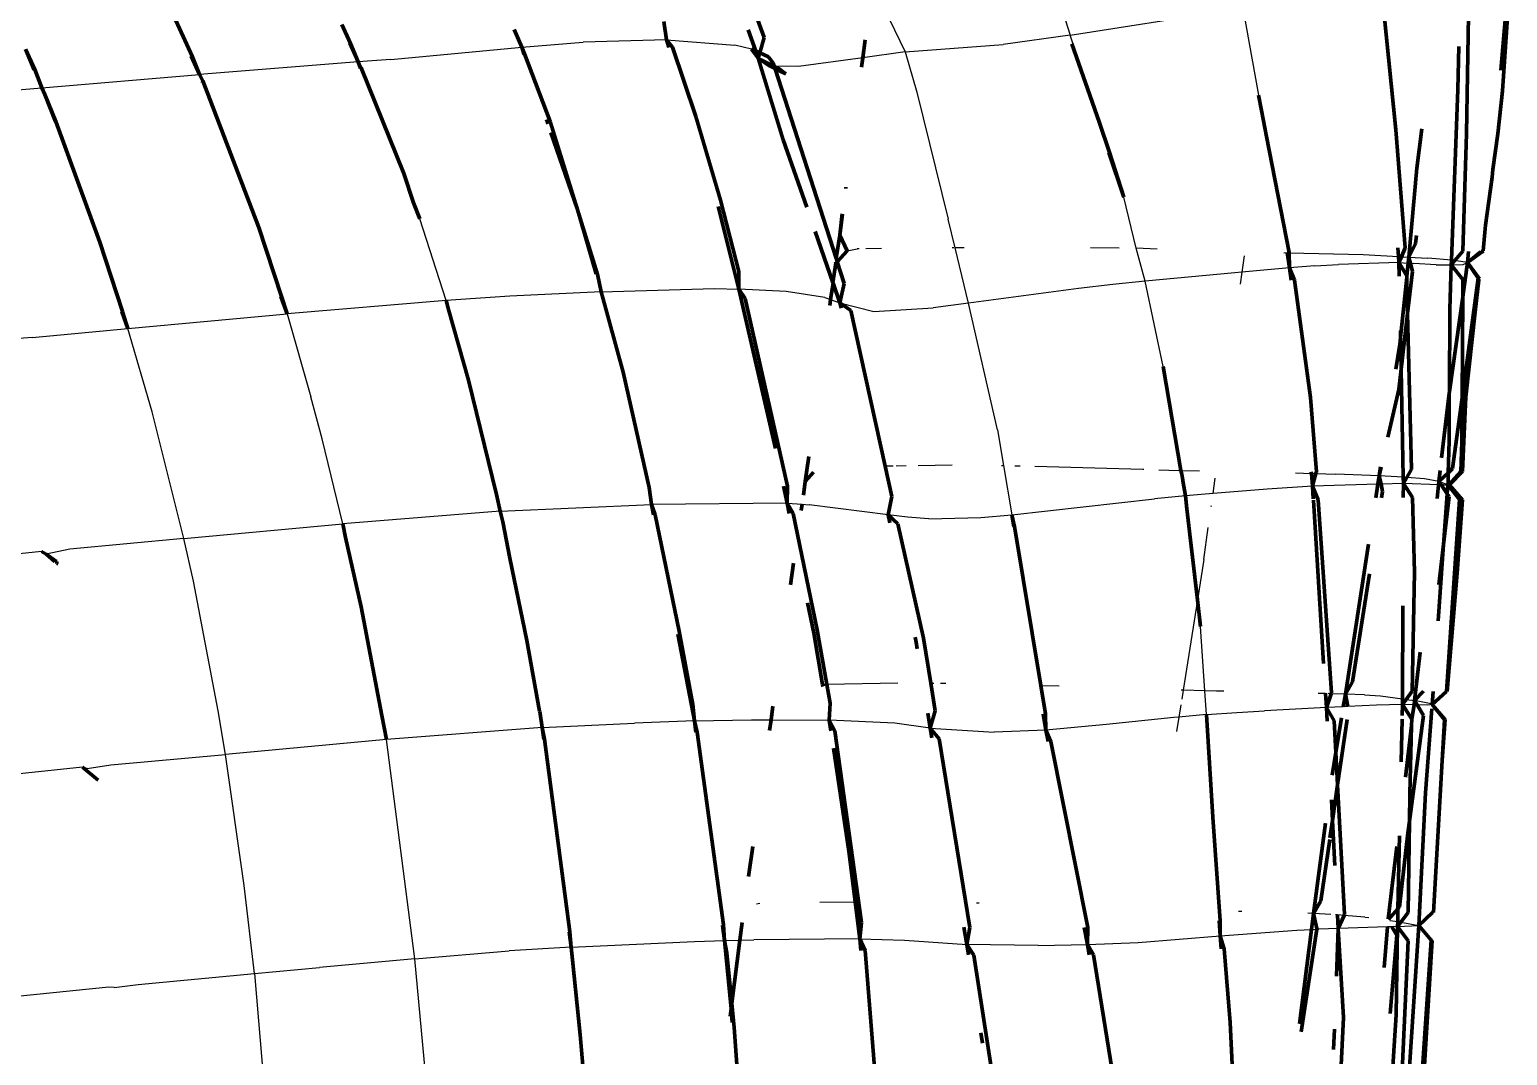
# Model space of a CAD drawing. Header units: millimetres. Extents: x 4307 to 31003, y 2809 to 20009.
# Drawn here: x 7274.9 to 7367.3, y 8732.8 to 8796.9 of the extents above; entities that cross this region are included whole.
import ezdxf

# ---------------------------------------------------------------- set-up
doc = ezdxf.new("R2010")
doc.units = ezdxf.units.MM
doc.layers.add('ProfileEdges', color=7, linetype='Continuous')

msp = doc.modelspace()

# ---------------------------------------------------------------- linework, layer by layer
for p, q in [((7327.564, 8799.799), (7329.62, 8795.537)), ((7338.952, 8799.724), (7339.951, 8796.589)), ((7339.951, 8796.589), (7350.731, 8798.259)), ((7350.731, 8798.259), (7351.717, 8792.833)), ((7297.454, 8795.067), (7305.644, 8795.827)), ((7305.644, 8795.827), (7309.484, 8796.134)), ((7314.698, 8796.288), (7309.484, 8796.134)), ((7314.698, 8796.288), (7318.981, 8795.957)), ((7320.024, 8795.704), (7318.981, 8795.957)), ((7329.62, 8795.537), (7335.754, 8795.987)), ((7339.951, 8796.589), (7335.754, 8795.987)), ((7341.751, 8791.154), (7339.951, 8796.589)), ((7295.415, 8794.911), (7285.498, 8794.129)), ((7297.454, 8795.067), (7295.415, 8794.911)), ((7326.979, 8795.172), (7322.962, 8794.617)), ((7329.62, 8795.537), (7326.979, 8795.172)), ((7329.62, 8795.537), (7330.346, 8793.02)), ((7275.639, 8793.293), (7285.498, 8794.129)), ((7321.441, 8794.632), (7321.162, 8794.634)), ((7322.962, 8794.617), (7321.441, 8794.632)), ((7269.681, 8792.781), (7275.639, 8793.293)), ((7330.346, 8793.02), (7332.311, 8785.078)), ((7344.076, 8783.255), (7343.309, 8786.45)), ((7300.92, 8779.988), (7299.281, 8785.096)), ((7332.75, 8783.279), (7332.311, 8785.078)), ((7325.993, 8783.098), (7326.631, 8783.22)), ((7326.749, 8783.221), (7326.631, 8783.22)), ((7328.141, 8783.235), (7327.169, 8783.225)), ((7332.675, 8783.279), (7332.557, 8783.278)), ((7333.312, 8783.285), (7332.75, 8783.279)), ((7333.593, 8779.817), (7332.75, 8783.279)), ((7343.004, 8783.263), (7341.219, 8783.277)), ((7344.63, 8781.206), (7344.076, 8783.255)), ((7345.388, 8783.209), (7344.076, 8783.255)), ((7350.825, 8782.786), (7350.678, 8781.768)), ((7353.314, 8782.971), (7353.511, 8782.985)), ((7353.511, 8782.985), (7353.639, 8782.964)), ((7353.639, 8782.964), (7358.269, 8782.872)), ((7358.269, 8782.872), (7360.474, 8782.74)), ((7353.665, 8782.028), (7350.678, 8781.768)), ((7355.238, 8782.155), (7353.665, 8782.028)), ((7355.238, 8782.155), (7356.731, 8782.249)), ((7360.506, 8782.363), (7356.731, 8782.249)), ((7360.474, 8782.74), (7360.657, 8782.729)), ((7360.506, 8782.363), (7361.087, 8782.333)), ((7360.657, 8782.729), (7361.126, 8782.7)), ((7361.087, 8782.333), (7361.224, 8782.325)), ((7361.126, 8782.7), (7362.303, 8782.631)), ((7361.224, 8782.325), (7361.443, 8782.314)), ((7362.838, 8782.23), (7361.443, 8782.314)), ((7363.786, 8782.505), (7362.303, 8782.631)), ((7362.838, 8782.23), (7363.776, 8782.219)), ((7363.776, 8782.219), (7364.525, 8782.25)), ((7364.005, 8782.487), (7363.786, 8782.505)), ((7364.09, 8782.479), (7364.005, 8782.487)), ((7364.792, 8782.363), (7364.09, 8782.479)), ((7364.525, 8782.25), (7364.792, 8782.363)), ((7342.609, 8780.996), (7340.455, 8780.739)), ((7344.63, 8781.206), (7342.609, 8780.996)), ((7350.239, 8781.729), (7344.63, 8781.206)), ((7345.759, 8775.865), (7344.63, 8781.206)), ((7350.678, 8781.768), (7350.239, 8781.729)), ((7350.678, 8781.768), (7350.569, 8781.019)), ((7300.92, 8779.988), (7290.977, 8779.164)), ((7304.898, 8780.268), (7300.92, 8779.988)), ((7310.61, 8780.541), (7304.898, 8780.268)), ((7310.61, 8780.541), (7317.7, 8780.744)), ((7317.7, 8780.744), (7319.214, 8780.69)), ((7322.186, 8780.548), (7319.214, 8780.69)), ((7324.598, 8780.182), (7322.186, 8780.548)), ((7324.598, 8780.182), (7324.958, 8780.054)), ((7324.958, 8780.054), (7325.542, 8779.846)), ((7340.455, 8780.739), (7333.593, 8779.817)), ((7281.023, 8778.234), (7290.977, 8779.164)), ((7290.977, 8779.164), (7292.464, 8773.967)), ((7325.542, 8779.846), (7327.655, 8779.304)), ((7327.655, 8779.304), (7331.383, 8779.531)), ((7333.593, 8779.817), (7331.383, 8779.531)), ((7335.398, 8771.905), (7333.593, 8779.817)), ((7275.036, 8777.687), (7281.023, 8778.234)), ((7282.525, 8773.04), (7281.023, 8778.234)), ((7275.036, 8777.687), (7273.95, 8777.598)), ((7293.159, 8771.337), (7292.464, 8773.967)), ((7284.519, 8765.106), (7282.525, 8773.04)), ((7335.398, 8771.905), (7335.777, 8769.676)), ((7294.462, 8766.022), (7293.159, 8771.337)), ((7328.865, 8769.642), (7328.378, 8769.635)), ((7329.695, 8769.653), (7329.056, 8769.644)), ((7332.572, 8769.691), (7330.439, 8769.663)), ((7335.657, 8769.679), (7335.777, 8769.676)), ((7335.777, 8769.676), (7336.299, 8766.601)), ((7336.485, 8769.657), (7336.815, 8769.648)), ((7337.732, 8769.624), (7344.481, 8769.446)), ((7344.481, 8769.446), (7344.547, 8769.444)), ((7345.486, 8769.414), (7346.748, 8769.373)), ((7346.87, 8769.37), (7348.031, 8769.341)), ((7354.041, 8769.214), (7355.03, 8769.182)), ((7355.03, 8769.182), (7355.309, 8769.173)), ((7355.309, 8769.173), (7356.564, 8769.134)), ((7359.266, 8769.037), (7356.564, 8769.134)), ((7360.388, 8768.976), (7359.266, 8769.037)), ((7360.774, 8768.946), (7360.388, 8768.976)), ((7360.998, 8768.928), (7360.774, 8768.946)), ((7362.11, 8768.841), (7360.998, 8768.928)), ((7348.879, 8767.916), (7349.015, 8768.884)), ((7352.257, 8768.203), (7348.879, 8767.916)), ((7355.097, 8768.383), (7352.257, 8768.203)), ((7359.183, 8768.498), (7355.097, 8768.383)), ((7359.383, 8768.504), (7359.183, 8768.498)), ((7360.782, 8768.543), (7359.383, 8768.504)), ((7362.979, 8768.477), (7360.782, 8768.543)), ((7362.997, 8768.671), (7362.11, 8768.841)), ((7363.134, 8768.472), (7362.979, 8768.477)), ((7363.554, 8768.458), (7362.997, 8768.671)), ((7363.286, 8768.467), (7363.134, 8768.472)), ((7363.286, 8768.467), (7363.554, 8768.458)), ((7363.666, 8768.457), (7363.629, 8768.475)), ((7304.298, 8766.823), (7313.752, 8767.234)), ((7322.238, 8767.311), (7313.752, 8767.234)), ((7322.238, 8767.311), (7323.176, 8767.253)), ((7323.176, 8767.253), (7323.63, 8767.225)), ((7328.564, 8766.598), (7323.63, 8767.225)), ((7336.299, 8766.601), (7345.219, 8767.594)), ((7347.15, 8767.769), (7345.219, 8767.594)), ((7348.879, 8767.916), (7347.15, 8767.769)), ((7348.765, 8767.105), (7348.775, 8767.177)), ((7304.298, 8766.823), (7294.462, 8766.022)), ((7329.761, 8766.449), (7328.564, 8766.598)), ((7331.096, 8766.351), (7329.761, 8766.449)), ((7331.096, 8766.351), (7334.367, 8766.423)), ((7334.367, 8766.423), (7336.299, 8766.601)), ((7284.519, 8765.106), (7294.462, 8766.022)), ((7348.301, 8763.802), (7348.581, 8765.794)), ((7275.616, 8764.3), (7268.267, 8763.542)), ((7277.385, 8764.452), (7275.906, 8764.125)), ((7284.519, 8765.106), (7277.385, 8764.452)), ((7285.115, 8762.437), (7284.519, 8765.106)), ((7348.301, 8763.802), (7347.9, 8761.272)), ((7286.662, 8754.334), (7285.115, 8762.437)), ((7347.9, 8761.272), (7347.004, 8755.622)), ((7348.371, 8755.588), (7348.09, 8759.607)), ((7324.451, 8755.987), (7324.73, 8755.991)), ((7329.162, 8756.058), (7324.73, 8755.991)), ((7331.225, 8756.062), (7331.419, 8756.062)), ((7331.844, 8756.061), (7332.173, 8756.06)), ((7338.113, 8755.925), (7339.254, 8755.894)), ((7347.004, 8755.622), (7346.876, 8755.626)), ((7347.004, 8755.622), (7346.916, 8755.071)), ((7348.371, 8755.588), (7347.004, 8755.622)), ((7349.098, 8755.57), (7348.371, 8755.588)), ((7348.475, 8754.104), (7348.371, 8755.588)), ((7349.559, 8755.569), (7349.098, 8755.57)), ((7355.911, 8755.417), (7355.448, 8755.428)), ((7356.271, 8755.408), (7356.086, 8755.412)), ((7357.151, 8755.386), (7356.271, 8755.408)), ((7358.345, 8755.328), (7357.151, 8755.386)), ((7358.345, 8755.328), (7359.358, 8755.267)), ((7359.358, 8755.267), (7360.729, 8755.083)), ((7360.729, 8755.083), (7360.961, 8755.052)), ((7360.961, 8755.052), (7361.486, 8754.981)), ((7287.128, 8751.616), (7286.662, 8754.334)), ((7346.86, 8754.719), (7346.736, 8753.947)), ((7348.475, 8754.104), (7346.736, 8753.947)), ((7348.475, 8754.104), (7350.36, 8754.237)), ((7350.36, 8754.237), (7352.09, 8754.337)), ((7355.966, 8754.537), (7352.09, 8754.337)), ((7357.022, 8754.588), (7355.966, 8754.537)), ((7357.315, 8754.602), (7357.022, 8754.588)), ((7359.109, 8754.69), (7357.315, 8754.602)), ((7360.727, 8754.727), (7359.109, 8754.69)), ((7361.454, 8754.715), (7360.727, 8754.727)), ((7361.64, 8754.712), (7361.454, 8754.715)), ((7362.523, 8754.783), (7361.486, 8754.981)), ((7362.28, 8754.702), (7361.64, 8754.712)), ((7362.579, 8754.732), (7362.28, 8754.702)), ((7362.523, 8754.783), (7362.579, 8754.732)), ((7306.928, 8753.293), (7297.189, 8752.555)), ((7306.928, 8753.293), (7312.698, 8753.57)), ((7316.444, 8753.703), (7312.698, 8753.57)), ((7316.444, 8753.703), (7320.011, 8753.784)), ((7320.011, 8753.784), (7321.235, 8753.778)), ((7321.235, 8753.778), (7324.87, 8753.763)), ((7328.987, 8753.564), (7324.87, 8753.763)), ((7331.196, 8753.246), (7328.987, 8753.564)), ((7331.196, 8753.246), (7335.194, 8753.001)), ((7342.207, 8753.482), (7338.419, 8753.131)), ((7346.433, 8753.92), (7342.207, 8753.482)), ((7346.736, 8753.947), (7346.433, 8753.92)), ((7346.736, 8753.947), (7346.594, 8753.054)), ((7297.189, 8752.555), (7287.128, 8751.616)), ((7298.97, 8738.828), (7297.189, 8752.555)), ((7338.419, 8753.131), (7335.194, 8753.001)), ((7279.96, 8750.966), (7287.128, 8751.616)), ((7288.297, 8743.408), (7287.128, 8751.616)), ((7278.175, 8750.813), (7270.708, 8750.032)), ((7278.466, 8750.728), (7278.175, 8750.813)), ((7278.466, 8750.728), (7279.96, 8750.966)), ((7288.938, 8737.922), (7288.297, 8743.408)), ((7320.336, 8742.263), (7320.542, 8742.305)), ((7324.294, 8742.385), (7326.5, 8742.402)), ((7334.095, 8742.341), (7334.246, 8742.337)), ((7350.463, 8741.818), (7350.685, 8741.814)), ((7355.17, 8741.676), (7354.808, 8741.69)), ((7356.253, 8741.599), (7355.17, 8741.676)), ((7356.662, 8741.582), (7356.542, 8741.578)), ((7357.077, 8741.54), (7356.662, 8741.582)), ((7358.373, 8741.447), (7357.077, 8741.54)), ((7358.373, 8741.447), (7358.617, 8741.414)), ((7359.927, 8741.236), (7360.443, 8741.162)), ((7344.195, 8739.858), (7349.321, 8740.278)), ((7349.321, 8740.278), (7354.115, 8740.635)), ((7354.115, 8740.635), (7355.041, 8740.673)), ((7355.041, 8740.673), (7355.361, 8740.686)), ((7355.361, 8740.686), (7355.492, 8740.691)), ((7356.708, 8740.73), (7355.492, 8740.691)), ((7359.788, 8740.833), (7356.708, 8740.73)), ((7360.059, 8740.843), (7359.788, 8740.833)), ((7360.416, 8740.855), (7360.059, 8740.843)), ((7360.416, 8740.855), (7361.749, 8740.917)), ((7360.443, 8741.162), (7360.628, 8741.127)), ((7360.628, 8741.127), (7361.749, 8740.917)), ((7298.97, 8738.828), (7304.861, 8739.323)), ((7308.748, 8739.556), (7304.861, 8739.323)), ((7308.748, 8739.556), (7316.459, 8739.907)), ((7316.459, 8739.907), (7318.333, 8739.976)), ((7318.333, 8739.976), (7319.286, 8740.005)), ((7319.286, 8740.005), (7320.162, 8740.031)), ((7326.792, 8740.091), (7320.162, 8740.031)), ((7326.792, 8740.091), (7329.587, 8739.999)), ((7329.587, 8739.999), (7333.483, 8739.725)), ((7337.936, 8739.67), (7333.483, 8739.725)), ((7337.936, 8739.67), (7341.019, 8739.733)), ((7341.019, 8739.733), (7344.195, 8739.858)), ((7298.97, 8738.828), (7292.997, 8738.284)), ((7299.745, 8730.518), (7298.97, 8738.828)), ((7281.659, 8737.227), (7288.938, 8737.922)), ((7288.938, 8737.922), (7292.997, 8738.284)), ((7288.938, 8737.922), (7289.859, 8726.893)), ((7279.833, 8737.07), (7272.288, 8736.302)), ((7280.152, 8737.043), (7279.833, 8737.07)), ((7280.152, 8737.043), (7281.659, 8737.227))]:
    msp.add_line(p, q)
at = {"layer": 'ProfileEdges', "lineweight": 211}
for p, q in [((7320.807, 8796.435), (7316.819, 8807.275)), ((7285.047, 8795.268), (7283.205, 8799.288)), ((7360.308, 8790.67), (7359.55, 8798.055)), ((7364.732, 8790.431), (7364.845, 8797.802)), ((7367.165, 8797.785), (7366.883, 8794.398)), ((7366.987, 8793.107), (7367.289, 8797.691)), ((7294.932, 8796.056), (7294.387, 8797.241)), ((7305.164, 8796.938), (7305.644, 8795.827)), ((7314.536, 8797.442), (7314.698, 8796.288)), ((7320.287, 8795.584), (7319.806, 8796.921)), ((7275.158, 8794.42), (7274.611, 8795.702)), ((7274.611, 8795.702), (7275.196, 8794.423)), ((7295.415, 8794.911), (7294.904, 8796.069)), ((7294.932, 8796.056), (7295.415, 8794.911)), ((7305.644, 8795.827), (7305.797, 8795.38)), ((7305.644, 8795.827), (7305.828, 8795.402)), ((7314.698, 8796.288), (7314.845, 8795.816)), ((7315.082, 8795.822), (7314.698, 8796.288)), ((7315.082, 8795.822), (7316.534, 8791.486)), ((7320.442, 8795.15), (7320.024, 8795.704)), ((7320.287, 8795.584), (7320.024, 8795.704)), ((7320.807, 8796.435), (7320.533, 8795.471)), ((7326.979, 8795.172), (7327.121, 8796.297)), ((7341.751, 8791.154), (7340.054, 8796.04)), ((7364.242, 8795.876), (7364.186, 8793.19)), ((7284.964, 8795.276), (7285.498, 8794.129)), ((7285.498, 8794.129), (7285.047, 8795.268)), ((7295.573, 8794.51), (7295.415, 8794.911)), ((7295.415, 8794.911), (7295.604, 8794.531)), ((7307.426, 8791.188), (7305.828, 8795.402)), ((7320.442, 8795.15), (7320.287, 8795.584)), ((7320.533, 8795.471), (7320.287, 8795.584)), ((7320.533, 8795.471), (7320.442, 8795.15)), ((7320.442, 8795.15), (7322.005, 8790.046)), ((7320.442, 8795.15), (7321.162, 8794.634)), ((7320.442, 8795.15), (7321.441, 8794.632)), ((7321.075, 8795.222), (7320.533, 8795.471)), ((7321.075, 8795.222), (7321.379, 8794.826)), ((7321.441, 8794.632), (7321.379, 8794.826)), ((7326.904, 8794.577), (7326.979, 8795.172)), ((7275.639, 8793.293), (7275.196, 8794.423)), ((7285.699, 8793.728), (7285.498, 8794.129)), ((7298.275, 8787.925), (7295.604, 8794.531)), ((7321.162, 8794.634), (7321.489, 8794.483)), ((7321.441, 8794.632), (7321.723, 8794.502)), ((7321.489, 8794.483), (7321.441, 8794.632)), ((7321.489, 8794.483), (7322.172, 8794.169)), ((7325.309, 8782.632), (7321.489, 8794.483)), ((7322.172, 8794.169), (7321.723, 8794.502)), ((7275.639, 8793.293), (7275.832, 8792.873)), ((7285.656, 8793.697), (7285.645, 8793.726)), ((7289.205, 8784.55), (7285.699, 8793.728)), ((7364.186, 8793.19), (7363.786, 8782.505)), ((7366.686, 8790.41), (7366.987, 8793.107)), ((7275.832, 8792.873), (7276.508, 8791.184)), ((7275.832, 8792.873), (7276.482, 8791.182)), ((7351.717, 8792.833), (7351.899, 8791.861)), ((7279.262, 8783.63), (7276.508, 8791.184)), ((7307.198, 8791.306), (7307.291, 8791.035)), ((7307.426, 8791.188), (7309.11, 8785.747)), ((7318.081, 8786.269), (7316.534, 8791.486)), ((7342.413, 8789.248), (7341.751, 8791.154)), ((7351.899, 8791.861), (7352.22, 8790.246)), ((7307.475, 8790.502), (7309.11, 8785.747)), ((7352.22, 8790.246), (7353.638, 8782.995)), ((7360.887, 8783.282), (7360.308, 8790.67)), ((7361.929, 8790.731), (7361.626, 8788.262)), ((7364.504, 8783.069), (7364.732, 8790.431)), ((7366.365, 8788.178), (7366.686, 8790.41)), ((7323.47, 8785.822), (7322.005, 8790.046)), ((7342.361, 8789.243), (7343.309, 8786.45)), ((7343.309, 8786.45), (7342.413, 8789.248)), ((7298.886, 8786.098), (7298.275, 8787.925)), ((7361.626, 8788.262), (7361.126, 8782.7)), ((7366.326, 8787.711), (7365.925, 8784.693)), ((7366.365, 8788.178), (7366.326, 8787.711)), ((7325.904, 8787.003), (7325.914, 8787.08)), ((7299.281, 8785.096), (7298.886, 8786.098)), ((7309.11, 8785.747), (7310.375, 8781.639)), ((7309.11, 8785.747), (7310.295, 8781.636)), ((7317.934, 8785.858), (7319.214, 8780.69)), ((7318.081, 8786.269), (7319.216, 8781.802)), ((7325.53, 8784.08), (7325.687, 8785.407)), ((7325.699, 8785.381), (7325.53, 8784.08)), ((7365.779, 8783.091), (7365.925, 8784.693)), ((7290.632, 8780.239), (7289.205, 8784.55)), ((7325.103, 8781.114), (7323.998, 8784.299)), ((7325.309, 8782.632), (7325.53, 8784.08)), ((7325.53, 8784.08), (7325.993, 8783.098)), ((7361.54, 8783.561), (7361.599, 8784.065)), ((7279.262, 8783.63), (7280.676, 8779.311)), ((7325.993, 8783.098), (7325.38, 8782.413)), ((7353.511, 8782.985), (7353.665, 8782.028)), ((7353.639, 8782.964), (7353.638, 8782.995)), ((7353.665, 8782.028), (7353.639, 8782.964)), ((7360.474, 8782.74), (7360.429, 8783.274)), ((7360.887, 8783.282), (7360.657, 8782.729)), ((7361.126, 8782.7), (7361.54, 8783.561)), ((7364.005, 8782.487), (7364.504, 8783.069)), ((7364.862, 8783.048), (7364.792, 8782.363)), ((7365.611, 8783.036), (7364.792, 8782.363)), ((7365.715, 8783.034), (7364.792, 8782.363)), ((7365.715, 8783.034), (7365.779, 8783.091)), ((7325.293, 8782.316), (7325.103, 8781.114)), ((7325.293, 8782.316), (7325.278, 8782.402)), ((7325.38, 8782.413), (7325.309, 8782.632)), ((7325.817, 8781.056), (7325.38, 8782.413)), ((7353.77, 8781.256), (7353.665, 8782.028)), ((7353.968, 8781.27), (7353.665, 8782.028)), ((7360.506, 8782.363), (7360.474, 8782.74)), ((7360.657, 8782.729), (7360.506, 8782.363)), ((7360.991, 8781.524), (7360.506, 8782.363)), ((7360.523, 8781.514), (7360.506, 8782.363)), ((7360.991, 8781.524), (7361.087, 8782.333)), ((7361.087, 8782.333), (7361.126, 8782.7)), ((7361.224, 8782.325), (7361.126, 8782.7)), ((7361.36, 8781.808), (7361.224, 8782.325)), ((7363.689, 8779.453), (7363.776, 8782.219)), ((7363.786, 8782.505), (7363.776, 8782.219)), ((7363.776, 8782.219), (7364.005, 8782.487)), ((7364.499, 8781.306), (7363.776, 8782.219)), ((7364.792, 8782.363), (7364.492, 8780.225)), ((7365.536, 8781.347), (7364.792, 8782.363)), ((7365.456, 8781.381), (7364.792, 8782.363)), ((7310.375, 8781.639), (7310.61, 8780.541)), ((7319.214, 8780.69), (7319.216, 8781.802)), ((7324.958, 8780.054), (7325.113, 8781.085)), ((7325.113, 8781.085), (7325.103, 8781.114)), ((7325.542, 8779.846), (7325.113, 8781.085)), ((7325.542, 8779.846), (7325.817, 8781.056)), ((7353.968, 8781.27), (7354.972, 8773.922)), ((7360.599, 8777.685), (7360.993, 8781.439)), ((7360.991, 8781.524), (7360.993, 8781.439)), ((7360.993, 8781.439), (7361.049, 8779.172)), ((7361.36, 8781.808), (7361.049, 8779.172)), ((7364.448, 8773.912), (7365.456, 8781.381)), ((7364.499, 8781.306), (7364.492, 8780.225)), ((7365.27, 8779.285), (7365.491, 8781.288)), ((7365.491, 8781.288), (7365.536, 8781.347)), ((7290.977, 8779.164), (7290.585, 8780.234)), ((7290.632, 8780.239), (7290.977, 8779.164)), ((7301.064, 8779.425), (7300.92, 8779.988)), ((7310.61, 8780.541), (7311.988, 8775.515)), ((7319.214, 8780.69), (7319.612, 8780.115)), ((7319.214, 8780.69), (7321.524, 8770.732)), ((7319.612, 8780.115), (7322.261, 8768.384)), ((7324.908, 8779.685), (7324.958, 8780.054)), ((7364.492, 8780.225), (7363.659, 8774.3)), ((7364.492, 8780.225), (7364.448, 8773.912)), ((7280.648, 8779.308), (7281.023, 8778.234)), ((7281.023, 8778.234), (7280.676, 8779.311)), ((7302.317, 8775.014), (7301.064, 8779.425)), ((7325.618, 8779.514), (7325.542, 8779.846)), ((7326.222, 8779.368), (7325.542, 8779.846)), ((7328.378, 8769.635), (7326.222, 8779.368)), ((7361.049, 8779.172), (7360.639, 8775.703)), ((7361.049, 8779.172), (7361.285, 8769.439)), ((7363.689, 8779.453), (7363.659, 8774.3)), ((7364.685, 8773.967), (7365.27, 8779.285)), ((7365.27, 8779.285), (7364.943, 8776.742)), ((7360.311, 8775.699), (7360.553, 8777.245)), ((7360.553, 8777.245), (7360.599, 8777.685)), ((7360.599, 8777.685), (7360.591, 8778.098)), ((7360.639, 8775.703), (7360.599, 8777.685)), ((7311.988, 8775.515), (7313.607, 8768.296)), ((7346.87, 8769.37), (7345.759, 8775.865)), ((7360.639, 8775.703), (7360.487, 8774.42)), ((7360.774, 8768.946), (7360.639, 8775.703)), ((7304.073, 8767.859), (7302.317, 8775.014)), ((7355.339, 8769.287), (7354.972, 8773.922)), ((7360.487, 8774.42), (7359.815, 8771.457)), ((7363.641, 8774.168), (7363.17, 8770.145)), ((7363.659, 8774.3), (7363.641, 8774.168)), ((7363.641, 8774.168), (7363.641, 8771.19)), ((7363.85, 8769.483), (7364.448, 8773.912)), ((7364.448, 8773.912), (7364.429, 8771.172)), ((7364.485, 8769.295), (7364.685, 8773.967)), ((7363.641, 8771.19), (7363.579, 8769.225)), ((7364.368, 8769.3), (7364.429, 8771.172)), ((7323.373, 8768.684), (7323.605, 8770.229)), ((7323.902, 8769.259), (7323.373, 8768.684)), ((7328.8, 8767.732), (7328.378, 8769.635)), ((7346.87, 8769.37), (7346.916, 8769.128)), ((7346.981, 8768.754), (7346.916, 8769.128)), ((7355.03, 8769.182), (7355.022, 8769.269)), ((7355.097, 8768.383), (7355.03, 8769.182)), ((7355.309, 8769.173), (7355.097, 8768.383)), ((7355.339, 8769.287), (7355.309, 8769.173)), ((7359.266, 8769.037), (7359.183, 8768.498)), ((7359.266, 8769.037), (7359.353, 8769.588)), ((7359.386, 8769.564), (7359.266, 8769.037)), ((7359.266, 8769.037), (7359.383, 8768.504)), ((7360.782, 8768.543), (7360.774, 8768.946)), ((7360.998, 8768.928), (7360.782, 8768.543)), ((7361.285, 8769.439), (7360.998, 8768.928)), ((7363.079, 8769.366), (7362.997, 8768.671)), ((7362.997, 8768.671), (7363.579, 8769.225)), ((7363.579, 8769.225), (7363.85, 8769.483)), ((7363.579, 8769.225), (7363.584, 8768.489)), ((7364.368, 8769.3), (7363.629, 8768.475)), ((7364.485, 8769.295), (7363.666, 8768.457)), ((7313.607, 8768.296), (7313.752, 8767.234)), ((7322.238, 8767.311), (7322.02, 8768.384)), ((7322.238, 8767.311), (7322.261, 8768.384)), ((7323.373, 8768.684), (7323.258, 8767.822)), ((7346.981, 8768.754), (7346.996, 8768.714)), ((7347.15, 8767.769), (7346.996, 8768.714)), ((7355.147, 8767.594), (7355.097, 8768.383)), ((7355.454, 8767.53), (7355.097, 8768.383)), ((7359.183, 8768.498), (7359.051, 8767.647)), ((7359.383, 8768.504), (7359.481, 8768.058)), ((7359.417, 8767.652), (7359.481, 8768.058)), ((7360.782, 8768.543), (7360.778, 8767.67)), ((7361.343, 8767.678), (7360.782, 8768.543)), ((7362.899, 8767.612), (7362.979, 8768.477)), ((7362.979, 8768.477), (7362.997, 8768.671)), ((7362.997, 8768.671), (7363.134, 8768.472)), ((7363.134, 8768.472), (7363.516, 8767.913)), ((7363.554, 8768.458), (7363.516, 8767.913)), ((7363.584, 8768.489), (7363.554, 8768.458)), ((7363.554, 8768.458), (7364.285, 8767.54)), ((7363.584, 8768.489), (7363.629, 8768.475)), ((7364.482, 8767.536), (7363.666, 8768.457)), ((7304.073, 8767.859), (7304.298, 8766.823)), ((7313.895, 8766.59), (7313.752, 8767.234)), ((7313.985, 8766.594), (7313.752, 8767.234)), ((7322.238, 8767.311), (7322.625, 8766.678)), ((7322.238, 8767.311), (7322.367, 8766.683)), ((7323.121, 8766.867), (7323.176, 8767.253)), ((7328.8, 8767.732), (7328.564, 8766.598)), ((7347.249, 8766.976), (7347.15, 8767.769)), ((7355.793, 8757.302), (7355.152, 8767.514)), ((7355.454, 8767.53), (7356.292, 8755.469)), ((7361.471, 8763.009), (7361.343, 8767.678)), ((7363.516, 8767.913), (7363.289, 8764.728)), ((7363.637, 8767.735), (7363.289, 8764.728)), ((7363.469, 8755.539), (7364.285, 8767.54)), ((7363.516, 8767.913), (7363.637, 8767.735)), ((7364.135, 8762.938), (7364.482, 8767.536)), ((7304.298, 8766.823), (7304.459, 8766.163)), ((7304.459, 8766.163), (7304.904, 8763.886)), ((7315.497, 8759.322), (7313.985, 8766.594)), ((7324.124, 8759.4), (7322.625, 8766.678)), ((7328.675, 8766.093), (7328.564, 8766.598)), ((7328.564, 8766.598), (7329.169, 8766.026)), ((7336.417, 8765.855), (7336.299, 8766.601)), ((7336.452, 8765.857), (7336.299, 8766.601)), ((7347.249, 8766.976), (7347.9, 8761.272)), ((7294.462, 8766.022), (7294.634, 8765.17)), ((7329.169, 8766.026), (7330.765, 8758.883)), ((7338.113, 8755.925), (7336.452, 8765.857)), ((7275.616, 8764.3), (7275.906, 8764.125)), ((7295.602, 8760.833), (7294.634, 8765.17)), ((7358.605, 8764.767), (7357.151, 8755.386)), ((7363.289, 8764.728), (7362.95, 8759.955)), ((7363.289, 8764.728), (7362.998, 8762.209)), ((7276.436, 8763.671), (7275.906, 8764.125)), ((7275.906, 8764.125), (7276.557, 8763.683)), ((7276.557, 8763.683), (7276.583, 8763.558)), ((7276.648, 8763.508), (7276.583, 8763.558)), ((7304.904, 8763.886), (7305.965, 8758.736)), ((7322.452, 8762.224), (7322.646, 8763.572)), ((7357.608, 8756.152), (7358.67, 8762.9)), ((7361.339, 8755.577), (7361.471, 8763.009)), ((7363.525, 8755.546), (7364.135, 8762.938)), ((7296.888, 8754.043), (7295.602, 8760.833)), ((7323.523, 8761.096), (7323.917, 8759.189)), ((7347.9, 8761.272), (7348.09, 8759.607)), ((7360.752, 8760.901), (7360.729, 8755.083)), ((7305.965, 8758.736), (7306.748, 8754.31)), ((7315.398, 8759.122), (7316.444, 8753.703)), ((7315.497, 8759.322), (7316.339, 8754.723)), ((7324.451, 8755.987), (7323.917, 8759.189)), ((7324.124, 8759.4), (7324.73, 8755.991)), ((7330.314, 8758.627), (7330.244, 8758.946)), ((7330.765, 8758.883), (7331.225, 8756.062)), ((7330.382, 8758.209), (7330.314, 8758.627)), ((7361.834, 8758.012), (7361.486, 8754.981)), ((7324.501, 8755.866), (7324.451, 8755.987)), ((7324.73, 8755.991), (7324.939, 8754.811)), ((7331.225, 8756.062), (7331.509, 8754.329)), ((7357.608, 8756.152), (7357.151, 8755.386)), ((7338.411, 8754.143), (7338.113, 8755.925)), ((7355.911, 8755.417), (7355.909, 8755.451)), ((7355.966, 8754.537), (7355.911, 8755.417)), ((7356.271, 8755.408), (7355.966, 8754.537)), ((7356.292, 8755.469), (7356.271, 8755.408)), ((7357.022, 8754.588), (7357.151, 8755.386)), ((7357.315, 8754.602), (7357.151, 8755.386)), ((7360.729, 8755.083), (7360.727, 8754.727)), ((7360.961, 8755.052), (7360.727, 8754.727)), ((7361.339, 8755.577), (7360.961, 8755.052)), ((7362.044, 8755.563), (7361.486, 8754.981)), ((7362.637, 8755.542), (7362.579, 8754.732)), ((7362.579, 8754.732), (7363.469, 8755.539)), ((7363.469, 8755.539), (7363.525, 8755.546)), ((7306.748, 8754.31), (7306.779, 8754.289)), ((7306.779, 8754.289), (7306.928, 8753.293)), ((7316.339, 8754.723), (7316.444, 8753.703)), ((7321.235, 8753.778), (7321.356, 8754.622)), ((7324.87, 8753.763), (7324.939, 8754.811)), ((7331.196, 8753.246), (7331.041, 8754.187)), ((7331.509, 8754.329), (7331.196, 8753.246)), ((7338.419, 8753.131), (7338.26, 8754.141)), ((7338.419, 8753.131), (7338.411, 8754.143)), ((7348.868, 8747.688), (7348.475, 8754.104)), ((7355.966, 8754.537), (7356.011, 8753.697)), ((7356.457, 8753.717), (7355.966, 8754.537)), ((7360.727, 8754.727), (7360.712, 8754.052)), ((7361.305, 8753.816), (7360.727, 8754.727)), ((7361.454, 8754.715), (7361.305, 8753.816)), ((7361.486, 8754.981), (7361.454, 8754.715)), ((7361.64, 8754.712), (7361.486, 8754.981)), ((7362.03, 8754.036), (7361.64, 8754.712)), ((7362.169, 8749.202), (7362.559, 8754.461)), ((7363.396, 8753.799), (7362.579, 8754.732)), ((7363.35, 8753.781), (7362.579, 8754.732)), ((7296.888, 8754.043), (7297.189, 8752.555)), ((7307.067, 8752.563), (7306.928, 8753.293)), ((7306.928, 8753.293), (7307.026, 8752.56)), ((7316.542, 8752.994), (7316.444, 8753.703)), ((7316.444, 8753.703), (7316.626, 8752.997)), ((7321.138, 8753.104), (7321.235, 8753.778)), ((7324.972, 8753.088), (7324.87, 8753.763)), ((7325.23, 8753.087), (7324.87, 8753.763)), ((7331.196, 8753.246), (7331.754, 8752.595)), ((7331.196, 8753.246), (7331.297, 8752.648)), ((7356.563, 8751.739), (7356.457, 8753.717)), ((7356.563, 8751.739), (7356.912, 8753.903)), ((7356.671, 8749.706), (7357.267, 8753.794)), ((7360.707, 8753.813), (7360.647, 8751.154)), ((7361.295, 8753.408), (7360.906, 8750.197)), ((7361.164, 8747.433), (7362.03, 8754.036)), ((7361.187, 8749.154), (7361.295, 8753.408)), ((7361.295, 8753.408), (7361.305, 8753.816)), ((7363.396, 8753.799), (7363.206, 8751.224)), ((7363.206, 8751.224), (7363.35, 8753.781)), ((7307.067, 8752.563), (7308.65, 8740.513)), ((7316.626, 8752.997), (7318.273, 8740.95)), ((7326.897, 8741.095), (7325.23, 8753.087)), ((7333.668, 8740.789), (7331.754, 8752.595)), ((7338.724, 8752.424), (7338.419, 8753.131)), ((7338.419, 8753.131), (7338.557, 8752.421)), ((7341.051, 8740.789), (7338.724, 8752.424)), ((7326.101, 8745.571), (7325.135, 8752)), ((7356.332, 8750.309), (7356.563, 8751.739)), ((7356.671, 8749.706), (7356.563, 8751.739)), ((7278.175, 8750.813), (7279.154, 8750.01)), ((7362.669, 8741.732), (7363.206, 8751.224)), ((7356.346, 8747.474), (7356.671, 8749.706)), ((7357.103, 8741.598), (7356.671, 8749.706)), ((7356.276, 8748.775), (7356.346, 8747.474)), ((7361.164, 8747.433), (7361.187, 8749.154)), ((7362.169, 8749.202), (7361.749, 8740.917)), ((7349.332, 8741.205), (7348.868, 8747.688)), ((7355.17, 8741.676), (7355.921, 8747.31)), ((7356.188, 8746.395), (7356.346, 8747.474)), ((7356.346, 8747.474), (7356.496, 8744.664)), ((7361.067, 8746.691), (7361.164, 8747.433)), ((7361.088, 8741.722), (7361.164, 8747.433)), ((7319.823, 8743.983), (7320.093, 8745.852)), ((7355.616, 8742.468), (7356.173, 8746.289)), ((7360.38, 8745.859), (7359.829, 8741.312)), ((7360.544, 8746.527), (7360.441, 8741.969)), ((7361.067, 8746.691), (7360.534, 8742.075)), ((7326.101, 8745.571), (7326.5, 8742.402)), ((7326.5, 8742.402), (7326.792, 8740.091)), ((7355.616, 8742.468), (7355.17, 8741.676)), ((7349.321, 8740.278), (7349.265, 8741.201)), ((7349.321, 8740.278), (7349.332, 8741.205)), ((7355.17, 8741.676), (7355.041, 8740.673)), ((7355.17, 8741.676), (7355.367, 8740.722)), ((7356.662, 8741.582), (7356.708, 8740.73)), ((7357.077, 8741.54), (7356.708, 8740.73)), ((7357.103, 8741.598), (7357.077, 8741.54)), ((7359.856, 8741.29), (7360.441, 8741.969)), ((7360.441, 8741.969), (7360.534, 8742.075)), ((7360.441, 8741.969), (7360.443, 8741.162)), ((7360.628, 8741.127), (7361.088, 8741.722)), ((7362.609, 8741.725), (7361.749, 8740.917)), ((7362.669, 8741.732), (7362.609, 8741.725)), ((7308.622, 8740.511), (7308.748, 8739.556)), ((7308.65, 8740.513), (7308.748, 8739.556)), ((7318.333, 8739.976), (7318.199, 8740.946)), ((7318.333, 8739.976), (7318.273, 8740.95)), ((7319.286, 8740.005), (7319.427, 8741.101)), ((7326.792, 8740.091), (7326.897, 8741.095)), ((7333.299, 8740.812), (7333.483, 8739.725)), ((7333.668, 8740.789), (7333.483, 8739.725)), ((7340.814, 8740.788), (7341.019, 8739.733)), ((7341.051, 8740.789), (7341.019, 8739.733)), ((7349.321, 8740.278), (7349.571, 8739.467)), ((7349.321, 8740.278), (7349.392, 8739.457)), ((7355.041, 8740.673), (7354.285, 8734.762)), ((7355.361, 8740.686), (7354.381, 8734.279)), ((7355.367, 8740.722), (7355.361, 8740.686)), ((7356.708, 8740.73), (7356.593, 8737.756)), ((7357.031, 8735.159), (7356.708, 8740.73)), ((7359.788, 8740.833), (7359.583, 8738.293)), ((7359.953, 8735.424), (7360.363, 8740.321)), ((7360.363, 8740.321), (7360.059, 8740.843)), ((7360.416, 8740.855), (7360.321, 8735.334)), ((7360.443, 8741.162), (7360.416, 8740.855)), ((7360.416, 8740.855), (7360.628, 8741.127)), ((7361.078, 8739.96), (7360.416, 8740.855)), ((7361.749, 8740.917), (7360.843, 8727.13)), ((7361.749, 8740.917), (7362.511, 8739.994)), ((7308.748, 8739.556), (7308.819, 8738.765)), ((7318.333, 8739.976), (7318.465, 8739.205)), ((7318.734, 8735.714), (7318.333, 8739.976)), ((7318.779, 8736.067), (7319.286, 8740.005)), ((7326.852, 8739.356), (7326.792, 8740.091)), ((7327.113, 8739.355), (7326.792, 8740.091)), ((7327.113, 8739.355), (7327.977, 8728.784)), ((7333.927, 8739.058), (7333.483, 8739.725)), ((7333.483, 8739.725), (7333.588, 8739.074)), ((7341.392, 8739.079), (7341.019, 8739.733)), ((7341.019, 8739.733), (7341.139, 8739.073)), ((7349.571, 8739.467), (7349.951, 8734.85)), ((7360.533, 8727.875), (7361.078, 8739.96)), ((7362.511, 8739.994), (7361.71, 8727.956)), ((7361.839, 8727.908), (7362.571, 8739.974)), ((7362.571, 8739.974), (7362.511, 8739.994)), ((7309.31, 8734.088), (7308.819, 8738.765)), ((7318.779, 8736.067), (7318.465, 8739.205)), ((7335.045, 8731.784), (7333.927, 8739.058)), ((7342.579, 8731.844), (7341.392, 8739.079)), ((7318.671, 8735.225), (7318.734, 8735.714)), ((7318.734, 8735.714), (7318.779, 8736.067)), ((7318.815, 8734.844), (7318.734, 8735.714)), ((7318.932, 8734.537), (7318.779, 8736.067)), ((7350.285, 8728.034), (7349.951, 8734.85)), ((7356.679, 8727.725), (7357.031, 8735.159)), ((7360.321, 8735.334), (7359.805, 8727.303)), ((7309.31, 8734.088), (7309.919, 8726.614)), ((7318.932, 8734.537), (7319.354, 8728.726)), ((7334.367, 8734.213), (7334.471, 8733.565)), ((7356.465, 8734.444), (7356.416, 8733.16))]:
    msp.add_line(p, q, dxfattribs=at)

doc.saveas('drawing.dxf')
